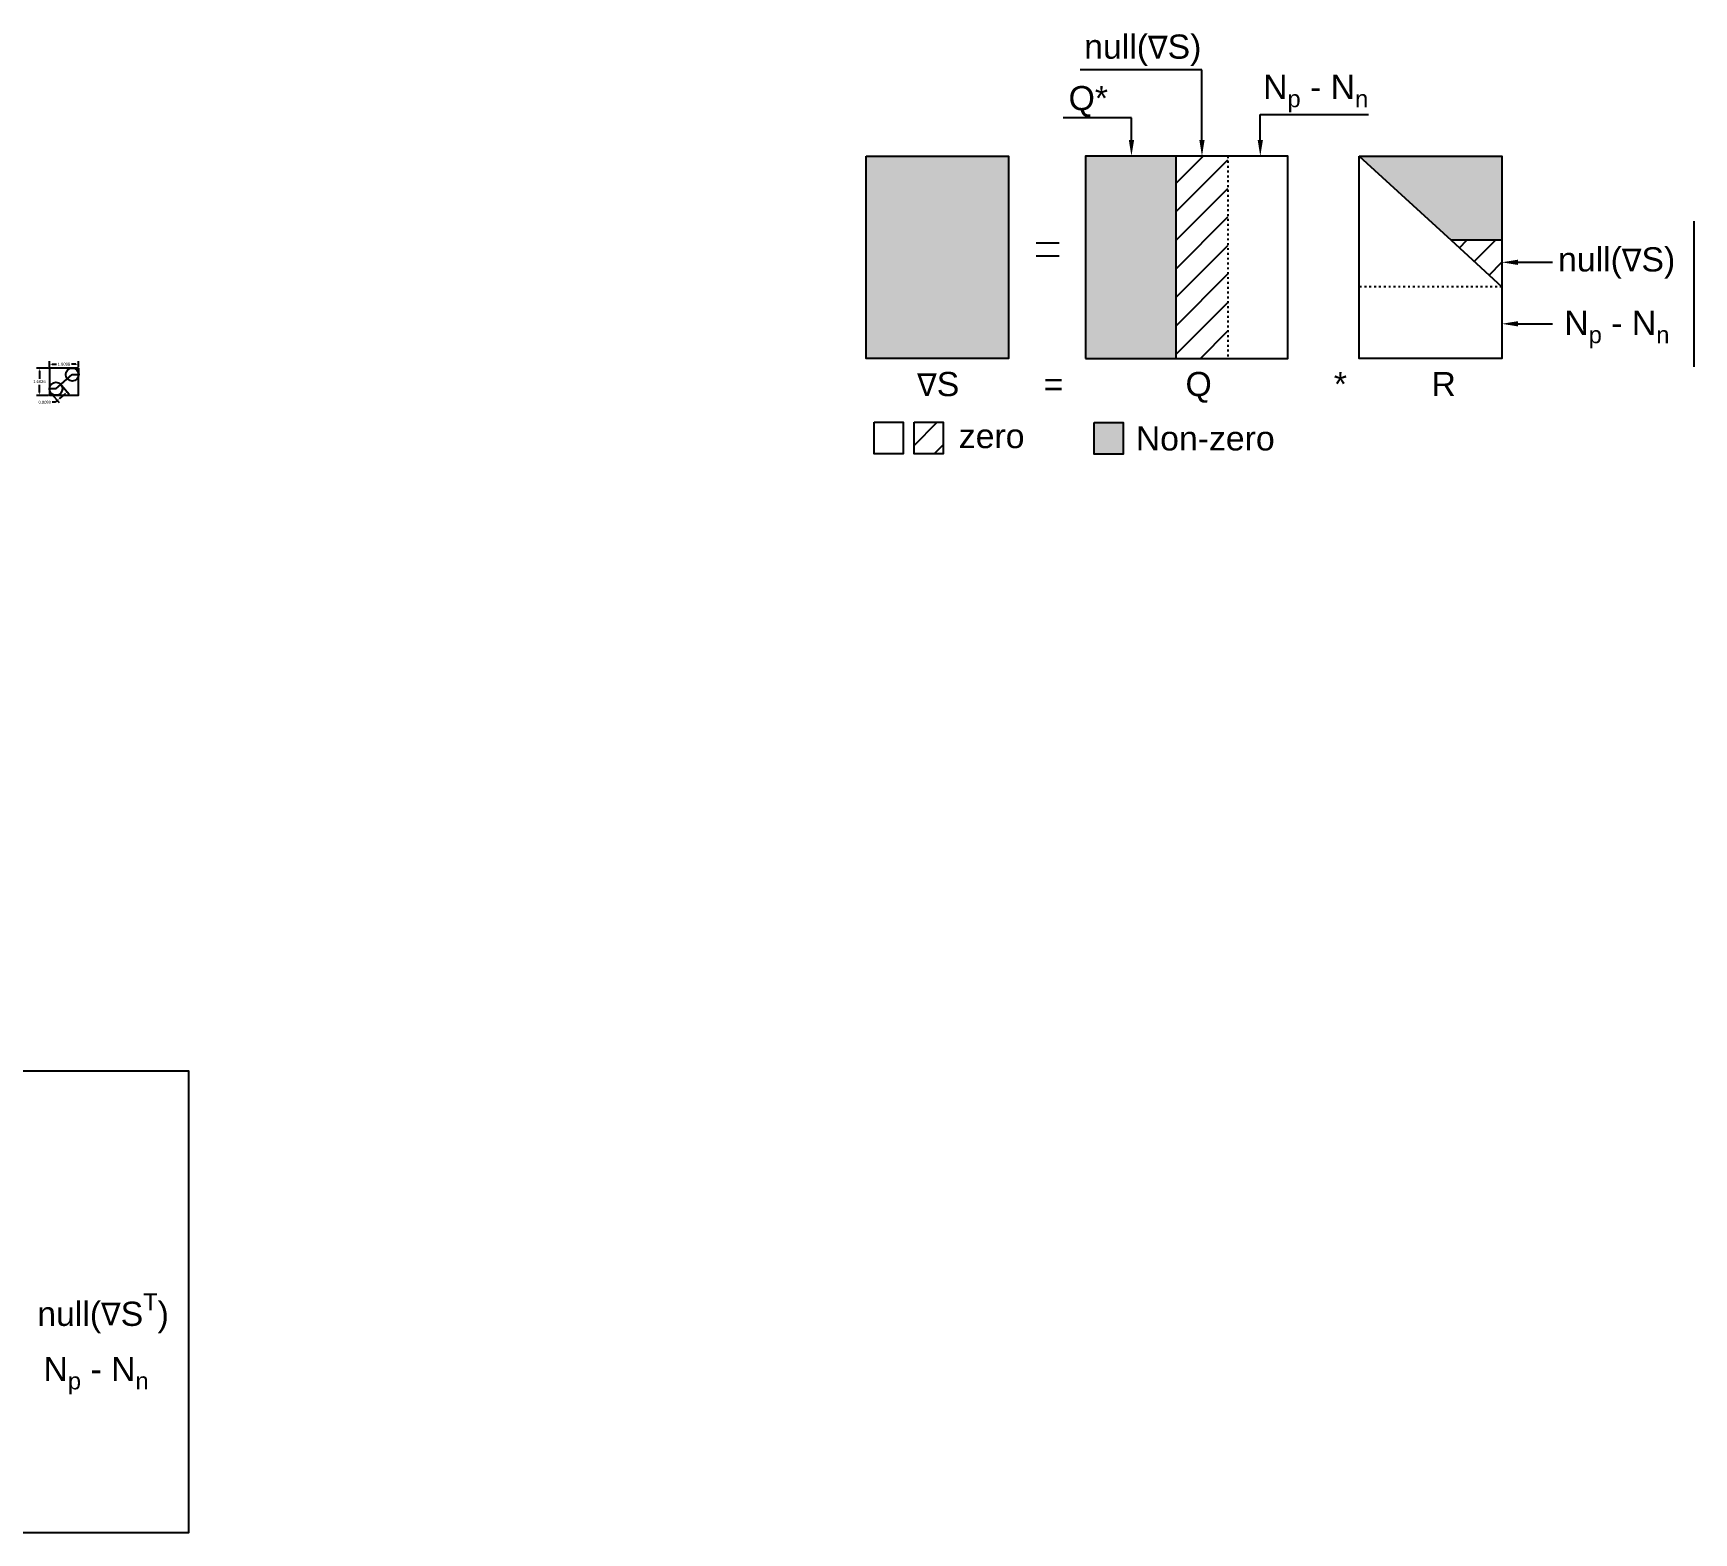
# Model space of a CAD drawing. Header units: inches. Extents: x -128 to 157, y -44 to 110.
# Drawn here: x 54.4 to 157.4, y -44.5 to 48.5 of the extents above; entities that cross this region are included whole.
import ezdxf
from ezdxf import colors
from ezdxf.entities.mleader import LeaderData, LeaderLine
from ezdxf.math import Vec2, Vec3

# ---------------------------------------------------------------- set-up
doc = ezdxf.new("R2010")
doc.units = ezdxf.units.IN
doc.header["$MEASUREMENT"] = 0
doc.linetypes.add('ACAD_ISO03W100', pattern=[30, 12, -18])
doc.styles.get("Standard").update_dxf_attribs({"font": 'arial.ttf'})
doc.dimstyles.get("Standard").update_dxf_attribs({"dimtxt": 0.18, "dimasz": 0.18, "dimexe": 0.18, "dimexo": 0.0625, "dimgap": 0.09, "dimtad": 0, "dimtih": 1, "dimtoh": 1, "dimdec": 4, "dimzin": 0, "dimdsep": 46, "dimtxsty": 'Standard', "dimcen": 0.09, "dimadec": 0, "dimazin": 0, "dimtfac": 1, "dimtdec": 4, "dimtofl": 0, "dimtmove": 0, "dimatfit": 3, "dimfxl": 1, "dimtolj": 1, "dimtzin": 0, "dimarcsym": 0})

# ---------------------------------------------------------------- blocks, each defined once
blk = doc.blocks.new('*D8')
at = {"color": 0, "lineweight": -2, "ltscale": 0.1, "transparency": 16777216}
for p, q in [((55.39, 27.82), (55.39, 28.18)), ((55.57, 28), (55.84, 28)), ((57.02, 28), (56.75, 28)), ((57.2, 27.82), (57.2, 28.18))]:
    blk.add_line(p, q, dxfattribs=at)
at = {"color": 0, "ltscale": 0.1, "transparency": 16777216}
for points in [[(55.57, 28.03), (55.57, 27.97), (55.39, 28)], [(57.02, 28.03), (57.02, 27.97), (57.2, 28)]]:
    blk.add_solid(points, dxfattribs=at)
at = {"layer": 'Defpoints', "color": 0, "ltscale": 0.1, "transparency": 16777216}
for p in [(57.2, 28), (55.39, 27.76), (57.2, 27.76)]:
    blk.add_point(p, dxfattribs=at)
at = {"color": 0, "ltscale": 0.1, "transparency": 16777216, "insert": (56.29, 28), "char_height": 0.18, "attachment_point": 5}
blk.add_mtext('\\A1;1.8098', dxfattribs=at)
blk = doc.blocks.new('*D9')
at = {"color": 0, "lineweight": -2, "ltscale": 0.1, "transparency": 16777216}
for p, q in [((55.34, 27.76), (54.59, 27.76)), ((54.77, 27.58), (54.77, 27.1)), ((55.33, 26.07), (54.59, 26.07)), ((54.77, 26.25), (54.77, 26.73))]:
    blk.add_line(p, q, dxfattribs=at)
at = {"color": 0, "ltscale": 0.1, "transparency": 16777216}
for points in [[(54.74, 27.58), (54.8, 27.58), (54.77, 27.76)], [(54.74, 26.25), (54.8, 26.25), (54.77, 26.07)]]:
    blk.add_solid(points, dxfattribs=at)
at = {"layer": 'Defpoints', "color": 0, "ltscale": 0.1, "transparency": 16777216}
for p in [(55.4, 27.76), (54.77, 26.07), (55.39, 26.07)]:
    blk.add_point(p, dxfattribs=at)
at = {"color": 0, "ltscale": 0.1, "transparency": 16777216, "insert": (54.77, 26.92), "char_height": 0.18, "attachment_point": 5}
blk.add_mtext('\\A1;1.6826', dxfattribs=at)
blk = doc.blocks.new('*D10')
at = {"color": 0, "lineweight": -2, "ltscale": 0.1, "transparency": 16777216}
for p, q in [((55.53, 26.17), (56, 25.62)), ((55.88, 25.76), (55.74, 25.64)), ((56.36, 26.17), (56.02, 25.88)), ((56.14, 26.7), (56.61, 26.15)), ((55.74, 25.64), (55.56, 25.64))]:
    blk.add_line(p, q, dxfattribs=at)
at = {"color": 0, "ltscale": 0.1, "transparency": 16777216}
for points in [[(56, 25.9), (56.04, 25.86), (55.88, 25.76)], [(56.34, 26.19), (56.38, 26.15), (56.49, 26.29)]]:
    blk.add_solid(points, dxfattribs=at)
at = {"layer": 'Defpoints', "color": 0, "ltscale": 0.1, "transparency": 16777216}
for p in [(55.49, 26.21), (55.88, 25.76), (56.1, 26.74)]:
    blk.add_point(p, dxfattribs=at)
at = {"color": 0, "ltscale": 0.1, "transparency": 16777216, "insert": (55.1, 25.64), "char_height": 0.18, "attachment_point": 5}
blk.add_mtext('\\A1;0.8090', dxfattribs=at)

msp = doc.modelspace()

# ---------------------------------------------------------------- hatches: boundary and pattern name
h = msp.add_hatch(color=253)
h.dxf.hatch_style = 1
h.paths.add_polyline_path([(114.87157, 40.90315), (106.03185, 40.90315), (106.03185, 28.35812), (114.87157, 28.35812)])
h.paths.add_polyline_path([(125.24553, 40.90315), (119.63966, 40.90315), (119.63966, 28.35812), (125.24553, 28.35812)])
h = msp.add_hatch()
h.set_pattern_fill('ANSI31', color=256, scale=10)
h.set_pattern_definition([(45, (2.7921, -5.4661), (-0.883883, 0.883883), [])])
h.paths.add_polyline_path([(128.47939, 40.90315), (125.24553, 40.90315), (125.24553, 28.35812), (128.47939, 28.35812)])
h = msp.add_hatch(color=253)
h.dxf.hatch_style = 1
h.paths.add_polyline_path([(136.62459, 40.90315), (142.3225, 35.68379), (145.46432, 35.68379), (145.46432, 40.90315)])
h = msp.add_hatch()
h.set_pattern_fill('ANSI31', color=256, scale=10)
h.set_pattern_definition([(45, (-89.6629, 57.2854), (-0.8838835, 0.8838835), [])])
h.paths.add_polyline_path([(145.46432, 35.68379), (142.3225, 35.68379), (145.46432, 32.80584)])
h = msp.add_hatch()
h.set_pattern_fill('ANSI31', color=256, scale=10)
h.set_pattern_definition([(45, (-89.6629, 57.634), (-0.8838835, 0.8838835), [])])
h.paths.add_polyline_path([(110.81459, 24.40427), (109.01176, 24.40427), (109.01176, 22.4391), (110.81459, 22.4391)])
h = msp.add_hatch(color=253)
h.dxf.hatch_style = 1
h.paths.add_polyline_path([(120.17086, 24.38466), (120.17086, 22.4195), (121.97369, 22.4195), (121.97369, 24.38466)])

# ---------------------------------------------------------------- linework, layer by layer
for p, q in [((132.18469, 40.90315), (119.63966, 40.90315)), ((125.24553, 40.90315), (125.24553, 28.35812)), ((157.36598, 36.87563), (157.36598, 27.83234)), ((116.58728, 35.53309), (118.00775, 35.53309)), ((145.46432, 35.68379), (142.3225, 35.68379)), ((142.3225, 35.68379), (145.46432, 32.80584)), ((116.58728, 34.71728), (118.00775, 34.71728))]:
    msp.add_line(p, q)
at = {"linetype": 'ACAD_ISO03W100', "ltscale": 0.01}
for p, q in [((128.47939, 40.90315), (128.47939, 28.35812)), ((145.46432, 32.80584), (136.62459, 32.80584))]:
    msp.add_line(p, q, dxfattribs=at)
at = {"color": 253}
msp.add_line((136.62459, 40.90315), (142.3225, 35.68379), dxfattribs=at)
at = {"ltscale": 0.1}
for p, q in [((55.79473, 26.47878), (56.8057, 27.35243)), ((57.21018, 27.35243), (57.21018, 27.75692))]:
    msp.add_line(p, q, dxfattribs=at)
for points in [[(106.03185, 40.90315), (114.87157, 40.90315), (114.87157, 28.35812), (106.03185, 28.35812)], [(119.63966, 28.35812), (132.18469, 28.35812), (132.18469, 40.90315), (119.63966, 40.90315)], [(136.62459, 40.90315), (145.46432, 40.90315), (145.46432, 28.35812), (136.62459, 28.35812)], [(106.53077, 24.40427), (108.33361, 24.40427), (108.33361, 22.4391), (106.53077, 22.4391)], [(109.01176, 24.40427), (110.81459, 24.40427), (110.81459, 22.4391), (109.01176, 22.4391)], [(120.17086, 24.38466), (121.97369, 24.38466), (121.97369, 22.4195), (120.17086, 22.4195)]]:
    msp.add_lwpolyline(points, close=True)
msp.add_lwpolyline([(57.19733, 27.75692), (55.3875, 27.75692), (55.3875, 26.0743), (57.19733, 26.0743)], close=True, dxfattribs=at)
at = {"color": 1, "ltscale": 0.1}
msp.add_lwpolyline([(9.83311, -15.81979), (64.02213, -15.81979), (64.02213, -44.45137), (9.83311, -44.45137)], close=True, dxfattribs=at)
at = {"ltscale": 0.1}
for centre in [(55.79473, 26.47878), (56.8057, 27.35243)]:
    msp.add_circle(centre, 0.40448, dxfattribs=at)

# ---------------------------------------------------------------- texts
at = {"char_height": 1.5, "attachment_point": 1}
for s, width, insert in [('\\A1;null({\\A0;\\fSymbol|b0|i0|c2|p18;\\H0.95833x;Ñ}S) ', 16.0381802, (119.5615, 48.44152)), ('\\A1;N{\\H0.7x;\\S^ p;} - N{\\H0.7x;\\S^ n;}', 16.0381802, (130.6569, 45.94307)), ('Q*', 4.2673739, (118.59441, 45.24748)), ('\\A1;null({\\A0;\\fSymbol|b0|i0|c2|p18;\\H0.95833x;Ñ}S) ', 16.0381802, (148.94719, 35.24897)), ('\\A1;N{\\H0.7x;\\S^ p;} - N{\\H0.7x;\\S^ n;}', 16.0381802, (149.33522, 31.3127)), ('  {\\fSymbol|b0|i0|c2|p18;\\H0.95833x;Ñ\\A1;\\fArial|b0|i0|c0|p34;\\H1.0435x;S}         =             Q             *         R', 48.5732849, (108.03949, 27.51943)), ('zero', 18.4353938, (111.78546, 24.29679)), ('Non-zero', 18.4353938, (122.76018, 24.15328)), ('\\A1;null({\\fSymbol|b0|i0|c2|p18;\\H0.95833x;Ñ}S{\\H0.7x;\\ST^ ;}) ', 16.0381802, (54.63554, -29.6145)), ('\\A1;N{\\H0.7x;\\S^ p;} - N{\\H0.7x;\\S^ n;}', 16.0381802, (55.02356, -33.55076))]:
    msp.add_mtext_dynamic_manual_height_columns(s, width=width, gutter_width=1, heights=[0], dxfattribs=dict(at, insert=insert))

# ---------------------------------------------------------------- dimensions: what is measured, and where the dimension line sits
at = {"ltscale": 0.1}
dim = msp.add_linear_dim(base=(57.19733, 27.99657), p1=(55.3875, 27.75692), p2=(57.19733, 27.75692), dimstyle='Standard', dxfattribs=at)
dim.commit()
dim.dimension.update_dxf_attribs({"geometry": '*D8', "text_midpoint": (56.29241, 27.99657)})
dim = msp.add_linear_dim(base=(54.76592, 26.0743), p1=(55.40036, 27.75692), p2=(55.3875, 26.0743), angle=90, dimstyle='Standard', dxfattribs=at)
dim.commit()
dim.dimension.update_dxf_attribs({"geometry": '*D9', "text_midpoint": (54.76592, 26.91561)})
dim = msp.add_aligned_dim(p1=(56.10077, 26.74326), p2=(55.48869, 26.21431), distance=0.59933, dimstyle='Standard', dxfattribs=at)
dim.commit()
dim.dimension.update_dxf_attribs({"geometry": '*D10', "text_midpoint": (55.10105, 25.64316)})

# ---------------------------------------------------------------- leaders
ml = msp.add_multileader_mtext('Standard')
ml.set_content('', color=256)
ml.set_leader_properties()
ml.build(insert=Vec2(0, 0))
ml.multileader.update_dxf_attribs({"dogleg_length": 0.36, "arrow_head_size": 1})
ctx = ml.context
ctx.base_point, ctx.char_height, ctx.arrow_head_size, ctx.landing_gap_size, ctx.plane_origin = Vec3(119.13908, 46.25337), 0.18, 1, 0.09, Vec3(126.86612, 40.90315)
ctx.text_align_type = 2
notes = []
notes.append((ctx, [(0, (1, 1, 0), (126.86612, 46.25337), (-1, 0), 7.54705, [(0, [(126.86612, 40.90315)], 0, [])])]))
ctx.mtext.insert, ctx.mtext.alignment, ctx.mtext.flow_direction = Vec3(119.22908, 46.34337), 3, 5
ml = msp.add_multileader_mtext('Standard')
ml.set_content('', color=256)
ml.set_leader_properties()
ml.build(insert=Vec2(0, 0))
ml.multileader.update_dxf_attribs({"dogleg_length": 0.36, "arrow_head_size": 1})
ctx = ml.context
ctx.base_point, ctx.char_height, ctx.arrow_head_size, ctx.landing_gap_size, ctx.plane_origin = Vec3(118.08708, 43.27007), 0.18, 1, 0.09, Vec3(122.49324, 40.90315)
ctx.text_align_type = 2
notes.append((ctx, [(0, (1, 1, 0), (122.49324, 43.27007), (-1, 0), 4.22616, [(0, [(122.49324, 40.90315)], 0, [])])]))
ctx.mtext.insert, ctx.mtext.alignment, ctx.mtext.flow_direction = Vec3(118.17708, 43.36007), 3, 5
ml = msp.add_multileader_mtext('Standard')
ml.set_content('', color=256)
ml.set_leader_properties()
ml.build(insert=Vec2(0, 0))
ml.multileader.update_dxf_attribs({"dogleg_length": 2.5, "arrow_head_size": 1})
ctx = ml.context
ctx.base_point, ctx.char_height, ctx.arrow_head_size, ctx.landing_gap_size, ctx.plane_origin = Vec3(137.19071, 43.48266), 0.18, 1, 0.09, Vec3(130.4831, 40.90315)
notes.append((ctx, [(0, (1, 1, 0), (130.4831, 43.48266), (1, 0), 6.70761, [(0, [(130.4831, 40.90315)], 0, [])])]))
ctx.mtext.insert, ctx.mtext.flow_direction = Vec3(137.28071, 43.57266), 5
ml = msp.add_multileader_mtext('Standard')
ml.set_content('', color=256)
ml.set_leader_properties()
ml.build(insert=Vec2(0, 0))
ml.multileader.update_dxf_attribs({"dogleg_length": 0.36, "arrow_head_size": 1})
ctx = ml.context
ctx.base_point, ctx.char_height, ctx.arrow_head_size, ctx.landing_gap_size, ctx.plane_origin = Vec3(148.60165, 34.31745), 0.18, 1, 0.09, Vec3(145.46432, 34.31745)
notes.append((ctx, [(0, (1, 1, 0), (148.24165, 34.31745), (1, 0), 0.36, [(0, [(145.46432, 34.31745)], 0, [])])]))
ctx.mtext.insert, ctx.mtext.flow_direction = Vec3(148.69165, 34.40745), 5
ml = msp.add_multileader_mtext('Standard')
ml.set_content('', color=256)
ml.set_leader_properties()
ml.build(insert=Vec2(0, 0))
ml.multileader.update_dxf_attribs({"dogleg_length": 0.36, "arrow_head_size": 1})
ctx = ml.context
ctx.base_point, ctx.char_height, ctx.arrow_head_size, ctx.landing_gap_size, ctx.plane_origin = Vec3(148.60165, 30.50531), 0.18, 1, 0.09, Vec3(145.46432, 30.50531)
notes.append((ctx, [(0, (1, 1, 0), (148.24165, 30.50531), (1, 0), 0.36, [(0, [(145.46432, 30.50531)], 0, [])])]))
ctx.mtext.insert, ctx.mtext.flow_direction = Vec3(148.69165, 30.59531), 5
ml = msp.add_multileader_mtext('Standard', dxfattribs=at)
ml.set_content('', color=256)
ml.set_leader_properties()
ml.build(insert=Vec2(0, 0))
ml.multileader.update_dxf_attribs({"dogleg_length": 0.36, "arrow_head_size": 0.18})
ctx = ml.context
ctx.base_point, ctx.char_height, ctx.arrow_head_size, ctx.landing_gap_size, ctx.plane_origin = Vec3(55.25473, 26.47878), 0.18, 0.18, 0.09, Vec3(56.30022, 26.91561)
ctx.text_align_type = 2
notes.append((ctx, [(0, (1, 1, 0), (55.79473, 26.47878), (-1, 0), 0.36, [(0, [(56.30022, 26.91561)], 0, [])])]))
ctx.mtext.insert, ctx.mtext.alignment, ctx.mtext.flow_direction = Vec3(55.34473, 26.56878), 3, 5
ml = msp.add_multileader_mtext('Standard', dxfattribs=at)
ml.set_content('  ', color=256)
ml.set_leader_properties()
ml.build(insert=Vec2(0, 0))
ml.multileader.update_dxf_attribs({"dogleg_length": 0.36, "arrow_head_size": 0.18})
ctx = ml.context
ctx.base_point, ctx.char_height, ctx.arrow_head_size, ctx.landing_gap_size, ctx.plane_origin = Vec3(57.1657, 27.35243), 0.18, 0.18, 0.09, Vec3(56.30022, 26.91561)
notes.append((ctx, [(0, (1, 1, 0), (56.8057, 27.35243), (1, 0), 0.36, [(0, [(56.30022, 26.91561)], 0, [])])]))
ctx.mtext.insert, ctx.mtext.flow_direction = Vec3(57.2557, 27.44243), 5
for ctx, leaders in notes:
    for number, flags, end, landing, length, lines in leaders:
        leader = LeaderData()
        leader.index, (leader.has_last_leader_line, leader.has_dogleg_vector, leader.attachment_direction) = number, flags
        leader.last_leader_point, leader.dogleg_vector, leader.dogleg_length = Vec3(end), Vec3(landing), length
        for number, points, colour, breaks in lines:
            line = LeaderLine()
            line.index, line.vertices, line.color, line.breaks = number, Vec3.list(points), colors.encode_raw_color(colour), breaks
            leader.lines.append(line)
        ctx.leaders.append(leader)

doc.saveas('drawing.dxf')
